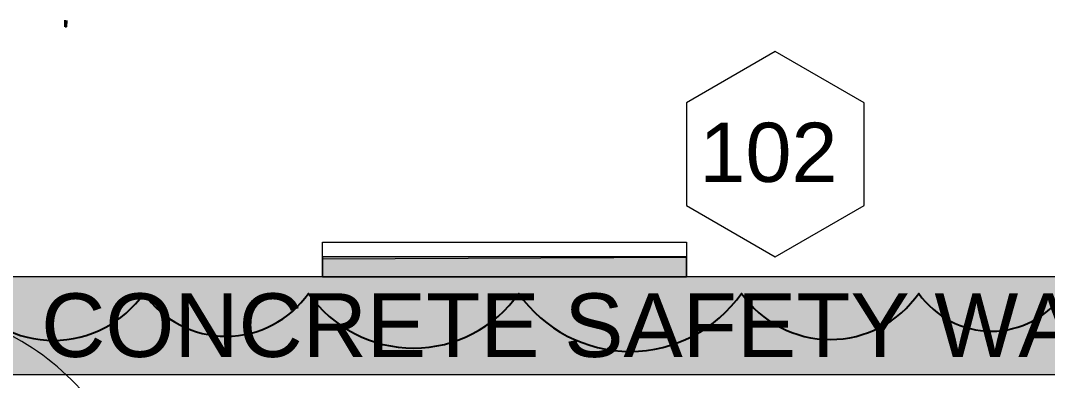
# Model space of a CAD drawing. Header units: inches. Extents: x 0.9 to 36.3, y 0.7 to 23.3.
# Drawn here: x 30.245 to 31.277, y 8.127 to 8.489 of the extents above; entities that cross this region are included whole.
import ezdxf

# ---------------------------------------------------------------- set-up
doc = ezdxf.new("R2010")
doc.units = ezdxf.units.IN
doc.linetypes.add('DASHED2', pattern=[0.375, 0.25, -0.125])
for name, color, linetype in [('Clouds', 250, 'Continuous'), ('Edges', 7, 'Continuous'), ('PDF_Text', 7, 'Continuous')]:
    doc.layers.add(name, color=color, linetype=linetype)
doc.layers.add('DG set', color=18, linetype='Continuous', lineweight=15)
for name, color, linetype, lineweight, true_color in [('Lights', 7, 'Continuous', 15, 0xff0a0a), ('Numbering Lights', 1, 'Continuous', 15, 0xff0000), ('PDF_Geometry', 7, 'Continuous', 9, 0x777777)]:
    doc.layers.add(name, color=color, linetype=linetype, lineweight=lineweight, true_color=true_color)
doc.styles.get("Standard").update_dxf_attribs({"font": 'arial.ttf'})

# ---------------------------------------------------------------- blocks, each defined once
blk = doc.blocks.new('Diesel Generator pl')
at = {"layer": 'Edges'}
for p, q in [((1.9658, 0.3208), (1.9658, 0.3501)), ((1.9716, 0.3208), (1.9658, 0.3208)), ((1.9716, 0.3492), (1.9716, 0.3435)), ((1.9716, 0.3435), (1.9716, 0.3427)), ((1.9716, 0.3427), (1.9716, 0.3427)), ((1.9716, 0.3425), (1.9716, 0.3427)), ((1.9716, 0.3424), (1.9716, 0.3425)), ((1.9716, 0.3424), (1.9716, 0.342)), ((1.9716, 0.342), (1.9716, 0.3419)), ((1.9716, 0.3419), (1.9716, 0.3414)), ((1.9716, 0.3414), (1.9716, 0.3411)), ((1.9716, 0.3411), (1.9716, 0.3405)), ((1.9716, 0.3405), (1.9716, 0.3402)), ((1.9716, 0.3402), (1.9716, 0.3395)), ((1.9716, 0.3395), (1.9716, 0.3392)), ((1.9716, 0.3385), (1.9716, 0.3392)), ((1.9716, 0.3382), (1.9716, 0.3385)), ((1.9716, 0.3375), (1.9716, 0.3382)), ((1.9716, 0.3373), (1.9716, 0.3375)), ((1.9716, 0.3366), (1.9716, 0.3373)), ((1.9716, 0.3364), (1.9716, 0.3366)), ((1.9716, 0.3364), (1.9716, 0.3364)), ((1.9716, 0.3364), (1.9716, 0.3359)), ((1.9716, 0.3358), (1.9716, 0.3359)), ((1.9716, 0.3358), (1.9716, 0.3354)), ((1.9716, 0.3354), (1.9716, 0.3354)), ((1.9716, 0.3353), (1.9716, 0.3354)), ((1.9716, 0.3351), (1.9716, 0.3353)), ((1.9716, 0.3351), (1.9716, 0.335)), ((1.9716, 0.3351), (1.9716, 0.3351)), ((1.9716, 0.3208), (1.9716, 0.335))]:
    blk.add_line(p, q, dxfattribs=at)

msp = doc.modelspace()

# ---------------------------------------------------------------- hatches: boundary and pattern name
at = {"layer": 'PDF_Geometry', "linetype": 'DASHED2', "ltscale": 0.08, "transparency": 33554559}
h = msp.add_hatch(color=256, dxfattribs=at)
h.dxf.hatch_style = 1
h.paths.add_polyline_path([(31.767, 8.2313), (30.0487, 8.2313), (30.0567, 8.1956, -0.057462), (30.1145, 8.202, -0.191616), (30.2903, 8.1332), (31.767, 8.1332)])
h.paths.add_polyline_path([(30.0487, 8.2313), (29.8324, 8.2313), (29.8324, 8.1332), (29.9397, 8.1332, -0.132886), (30.0567, 8.1956)])
h.paths.add_polyline_path([(30.1145, 8.202, 0.191813), (29.9397, 8.1332), (30.2903, 8.1332, 0.191616)])

# ---------------------------------------------------------------- linework, layer by layer
at = {"layer": 'Clouds', "linetype": 'Continuous'}
msp.add_lwpolyline([(31.4555, 9.1444, 0.520567), (31.2634, 9.1444, 0.520567), (31.0026, 9.1444, 0.520567), (30.8404, 9.1444, 0.520567), (30.6225, 9.1444, 0.520567), (30.4314, 9.1444, 0.520567), (30.2408, 9.1444, 0.520567), (30.0637, 9.1444, 0.520567), (30.0758, 8.9737, 0.520567), (30.0886, 8.7924, 0.520567), (30.1005, 8.6243, 0.520567), (30.1192, 8.3605, 0.520567), (30.1869, 8.2147, 0.520567), (30.3687, 8.2147, 0.520567), (30.5344, 8.2147, 0.520567), (30.7457, 8.2147, 0.520567), (30.9698, 8.2147, 0.520567), (31.148, 8.2147, 0.520567), (31.2941, 8.2147, 0.520567)], format="xyb", dxfattribs=at)
at = {"layer": 'Lights', "linetype": 'ByBlock'}
msp.add_line((30.9145, 8.2507), (30.5483, 8.249), dxfattribs=at)
for points in [[(30.5483, 8.2663), (30.9143, 8.2663), (30.9143, 8.2313), (30.5483, 8.2313)], [(30.9143, 8.2513), (30.5483, 8.2513), (30.5483, 8.2313), (30.9143, 8.2313)]]:
    msp.add_lwpolyline(points, close=True, dxfattribs=at)
msp.add_lwpolyline([(30.9143, 8.2513), (30.5483, 8.2513)], dxfattribs=at)
at = {"layer": 'Lights', "linetype": 'ByBlock', "transparency": 33554559}
msp.add_solid([(30.9143, 8.2513), (30.5483, 8.2513), (30.9143, 8.2313), (30.5483, 8.2313)], dxfattribs=at)
at = {"layer": 'Numbering Lights', "linetype": 'ByBlock', "ltscale": 0.001}
msp.add_lwpolyline([(31.0037, 8.4578), (30.9143, 8.4062), (30.9143, 8.3029), (31.0037, 8.2513), (31.0932, 8.3029), (31.0932, 8.4062)], close=True, dxfattribs=at)
at = {"layer": 'PDF_Geometry', "linetype": 'ByBlock'}
msp.add_lwpolyline([(29.8289, 8.1332), (31.767, 8.1332), (31.767, 8.2313), (29.8289, 8.2313)], dxfattribs=at)
msp.add_lwpolyline([(30.1145, 8.202, 0.416658), (29.8596, 7.947, 0.415315), (30.1145, 7.6903, 0.414084), (30.3713, 7.947, 0.415408)], format="xyb", close=True, dxfattribs=at)

# ---------------------------------------------------------------- block references
at = {"layer": 'DG set', "xscale": 0.2264521623337326, "yscale": 0.2264521623337326, "zscale": 0.2264521623337326}
msp.add_blockref('Diesel Generator pl', (29.8445, 8.4099), dxfattribs=at)

# ---------------------------------------------------------------- texts
at = {"layer": 'Numbering Lights', "linetype": 'ByBlock', "ltscale": 0.001}
msp.add_text('102', height=0.05956, dxfattribs=at).set_placement((30.9275, 8.3267))
at = {"layer": 'PDF_Text', "linetype": 'ByBlock', "insert": (30.2295, 8.2147), "char_height": 0.063947, "width": 1.21346, "attachment_point": 1}
msp.add_mtext('\\pxqc;CONCRETE SAFETY WALL', dxfattribs=at)

doc.saveas('drawing.dxf')
